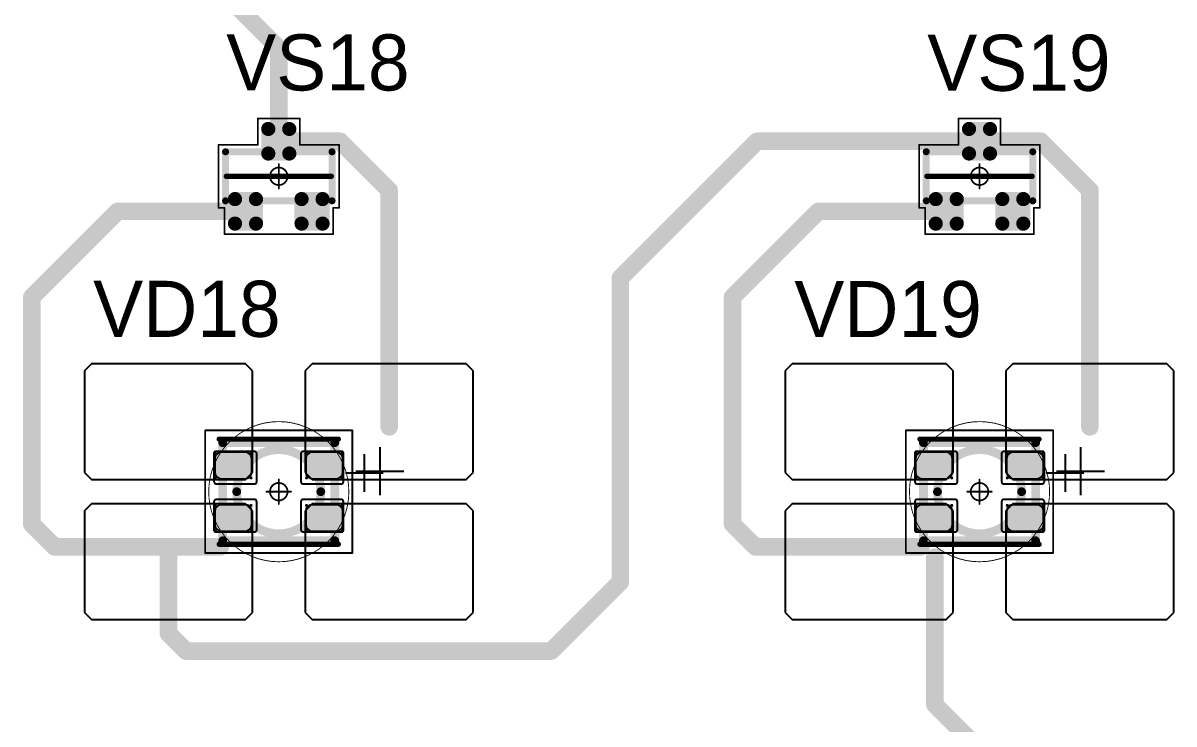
# Model space of a CAD drawing. Header units: millimetres. Extents: x 0 to 400, y 0 to 514.
# Drawn here: x 112.7 to 145.55, y 305.87 to 325.87 of the extents above; entities that cross this region are included whole.
import ezdxf

# ---------------------------------------------------------------- set-up
doc = ezdxf.new("R2010")
doc.units = ezdxf.units.MM
for name, color, linetype in [('Mechanical13', 56, 'Continuous'), ('Mechanical15', 56, 'Continuous'), ('Mechanical2', 216, 'Continuous'), ('TopLayer', 1, 'Continuous'), ('TopOverlay', 2, 'Continuous'), ('TopPaste', 8, 'Continuous'), ('TopSolder', 216, 'Continuous')]:
    doc.layers.add(name, color=color, linetype=linetype)

# ---------------------------------------------------------------- blocks, each defined once
blk = doc.blocks.new('SOT23_163')
at = {"layer": 'Mechanical13', "const_width": 0.2}
for points in [[(-0.7, 1.52), (0.7, 1.52)], [(-0.7, 1.52), (-0.7, -1.52)], [(0.7, 1.52), (0.7, -1.52)], [(-0.7, -1.52), (0.7, -1.52)]]:
    blk.add_lwpolyline(points, dxfattribs=at)
at = {"layer": 'Mechanical13', "const_width": 0.1}
for points in [[(-0.75, 1.52, 1), (-0.65, 1.52, 1)], [(-0.75, 1.52, 1), (-0.65, 1.52, 1)], [(0.65, 1.52, 1), (0.75, 1.52, 1)], [(0.65, 1.52, 1), (0.75, 1.52, 1)], [(-0.75, -1.52, 1), (-0.65, -1.52, 1)], [(-0.75, -1.52, 1), (-0.65, -1.52, 1)], [(0.65, -1.52, 1), (0.75, -1.52, 1)], [(0.65, -1.52, 1), (0.75, -1.52, 1)]]:
    blk.add_lwpolyline(points, format="xyb", close=True, dxfattribs=at)
at = {"layer": 'Mechanical15', "const_width": 0.05}
for points in [[(-0.9, 1.72), (-0.9, 1.55)], [(-0.9, 1.72), (0.9, 1.72)], [(0.9, 1.72), (0.9, 0.6)], [(-1.65, 1.55), (-1.65, -1.55)], [(-1.65, 1.55), (-0.9, 1.55)], [(0, 0.35), (0, -0.35)], [(0.9, 0.6), (1.65, 0.6)], [(1.65, 0.6), (1.65, -0.6)], [(-0.35, 0), (0.35, 0)], [(0.9, -0.6), (1.65, -0.6)], [(0.9, -0.6), (0.9, -1.72)], [(-1.65, -1.55), (-0.9, -1.55)], [(-0.9, -1.55), (-0.9, -1.72)], [(-0.9, -1.72), (0.9, -1.72)]]:
    blk.add_lwpolyline(points, dxfattribs=at)
at = {"layer": 'Mechanical15'}
for points, const_width in [([(-0.913, 1.72, 1), (-0.888, 1.72, 1)], 0.025), ([(-0.913, 1.72, 1), (-0.888, 1.72, 1)], 0.025), ([(0.888, 1.72, 1), (0.913, 1.72, 1)], 0.025), ([(0.888, 1.72, 1), (0.913, 1.72, 1)], 0.025), ([(-1.662, 1.55, 1), (-1.637, 1.55, 1)], 0.025), ([(-1.662, 1.55, 1), (-1.637, 1.55, 1)], 0.025), ([(-0.913, 1.55, 1), (-0.888, 1.55, 1)], 0.025), ([(-0.913, 1.55, 1), (-0.888, 1.55, 1)], 0.025), ([(-0.012, 0.35, 1), (0.012, 0.35, 1)], 0.025), ([(0.888, 0.6, 1), (0.913, 0.6, 1)], 0.025), ([(0.888, 0.6, 1), (0.913, 0.6, 1)], 0.025), ([(1.637, 0.6, 1), (1.662, 0.6, 1)], 0.025), ([(1.637, 0.6, 1), (1.662, 0.6, 1)], 0.025), ([(-0.362, 0, 1), (-0.337, 0, 1)], 0.025), ([(0.25, 0, 1), (-0.25, 0, 1)], 0.05), ([(-0.262, 0, 1), (-0.238, 0, 1)], 0.025), ([(0.238, 0, 1), (0.262, 0, 1)], 0.025), ([(0.337, 0, 1), (0.362, 0, 1)], 0.025), ([(-0.012, -0.35, 1), (0.012, -0.35, 1)], 0.025), ([(0.888, -0.6, 1), (0.913, -0.6, 1)], 0.025), ([(0.888, -0.6, 1), (0.913, -0.6, 1)], 0.025), ([(1.637, -0.6, 1), (1.662, -0.6, 1)], 0.025), ([(1.637, -0.6, 1), (1.662, -0.6, 1)], 0.025), ([(-1.662, -1.55, 1), (-1.637, -1.55, 1)], 0.025), ([(-1.662, -1.55, 1), (-1.637, -1.55, 1)], 0.025), ([(-0.913, -1.55, 1), (-0.888, -1.55, 1)], 0.025), ([(-0.913, -1.55, 1), (-0.888, -1.55, 1)], 0.025), ([(-0.913, -1.72, 1), (-0.888, -1.72, 1)], 0.025), ([(-0.913, -1.72, 1), (-0.888, -1.72, 1)], 0.025), ([(0.888, -1.72, 1), (0.913, -1.72, 1)], 0.025), ([(0.888, -1.72, 1), (0.913, -1.72, 1)], 0.025)]:
    blk.add_lwpolyline(points, format="xyb", close=True, dxfattribs=dict(at, const_width=const_width))
at = {"layer": 'TopLayer', "const_width": 0.1}
for points in [[(-1.4, 1.25, 1), (-1.3, 1.25, 1)], [(-0.7, 1.25, 1), (-0.6, 1.25, 1)], [(-1.4, 0.65, 1), (-1.3, 0.65, 1)], [(-0.7, 0.65, 1), (-0.6, 0.65, 1)], [(0.6, 0.3, 1), (0.7, 0.3, 1)], [(1.3, 0.3, 1), (1.4, 0.3, 1)], [(0.6, -0.3, 1), (0.7, -0.3, 1)], [(1.3, -0.3, 1), (1.4, -0.3, 1)], [(-1.4, -0.65, 1), (-1.3, -0.65, 1)], [(-0.7, -0.65, 1), (-0.6, -0.65, 1)], [(-1.4, -1.25, 1), (-1.3, -1.25, 1)], [(-0.7, -1.25, 1), (-0.6, -1.25, 1)]]:
    blk.add_lwpolyline(points, format="xyb", close=True, dxfattribs=at)
at = {"layer": 'TopLayer'}
for points in [[(-1.35, 1.35), (-1.35, 0.55), (-0.65, 1.35), (-0.65, 0.55)], [(-1.45, 1.25), (-1.45, 0.65), (-0.55, 1.25), (-0.55, 0.65)], [(0.65, 0.4), (0.65, -0.4), (1.35, 0.4), (1.35, -0.4)], [(0.55, 0.3), (0.55, -0.3), (1.45, 0.3), (1.45, -0.3)], [(-1.45, -0.65), (-1.45, -1.25), (-0.55, -0.65), (-0.55, -1.25)], [(-1.35, -0.55), (-1.35, -1.35), (-0.65, -0.55), (-0.65, -1.35)]]:
    blk.add_solid(points, dxfattribs=at)
at = {"layer": 'TopOverlay', "const_width": 0.15}
blk.add_lwpolyline([(0, 1.5), (0, -1.5)], dxfattribs=at)
at = {"layer": 'TopOverlay', "const_width": 0.075}
for points in [[(-0.038, 1.5, 1), (0.038, 1.5, 1)], [(-0.038, -1.5, 1), (0.038, -1.5, 1)]]:
    blk.add_lwpolyline(points, format="xyb", close=True, dxfattribs=at)
at = {"layer": 'TopPaste', "const_width": 0.075}
for points in [[(-1.387, 1.25, 1), (-1.313, 1.25, 1)], [(-0.687, 1.25, 1), (-0.613, 1.25, 1)], [(-1.387, 0.65, 1), (-1.313, 0.65, 1)], [(-0.687, 0.65, 1), (-0.613, 0.65, 1)], [(0.613, 0.3, 1), (0.687, 0.3, 1)], [(1.313, 0.3, 1), (1.387, 0.3, 1)], [(0.613, -0.3, 1), (0.687, -0.3, 1)], [(1.313, -0.3, 1), (1.387, -0.3, 1)], [(-1.387, -0.65, 1), (-1.313, -0.65, 1)], [(-0.687, -0.65, 1), (-0.613, -0.65, 1)], [(-1.387, -1.25, 1), (-1.313, -1.25, 1)], [(-0.687, -1.25, 1), (-0.613, -1.25, 1)]]:
    blk.add_lwpolyline(points, format="xyb", close=True, dxfattribs=at)
at = {"layer": 'TopPaste'}
for points in [[(-1.35, 1.325), (-1.35, 0.575), (-0.65, 1.325), (-0.65, 0.575)], [(-1.425, 1.25), (-1.425, 0.65), (-0.575, 1.25), (-0.575, 0.65)], [(0.65, 0.375), (0.65, -0.375), (1.35, 0.375), (1.35, -0.375)], [(0.575, 0.3), (0.575, -0.3), (1.425, 0.3), (1.425, -0.3)], [(-1.425, -0.65), (-1.425, -1.25), (-0.575, -0.65), (-0.575, -1.25)], [(-1.35, -0.575), (-1.35, -1.325), (-0.65, -0.575), (-0.65, -1.325)]]:
    blk.add_solid(points, dxfattribs=at)
at = {"layer": 'TopSolder', "const_width": 0.202}
for points in [[(-1.451, 1.25, 1), (-1.249, 1.25, 1)], [(-0.751, 1.25, 1), (-0.549, 1.25, 1)], [(-1.451, 0.65, 1), (-1.249, 0.65, 1)], [(-0.751, 0.65, 1), (-0.549, 0.65, 1)], [(0.549, 0.3, 1), (0.751, 0.3, 1)], [(1.249, 0.3, 1), (1.451, 0.3, 1)], [(0.549, -0.3, 1), (0.751, -0.3, 1)], [(1.249, -0.3, 1), (1.451, -0.3, 1)], [(-1.451, -0.65, 1), (-1.249, -0.65, 1)], [(-0.751, -0.65, 1), (-0.549, -0.65, 1)], [(-1.451, -1.25, 1), (-1.249, -1.25, 1)], [(-0.751, -1.25, 1), (-0.549, -1.25, 1)]]:
    blk.add_lwpolyline(points, format="xyb", close=True, dxfattribs=at)
at = {"layer": 'TopSolder'}
for points in [[(-1.35, 1.452), (-1.35, 0.448), (-0.65, 1.452), (-0.65, 0.448)], [(-1.552, 1.25), (-1.552, 0.65), (-0.448, 1.25), (-0.448, 0.65)], [(0.65, 0.502), (0.65, -0.502), (1.35, 0.502), (1.35, -0.502)], [(0.448, 0.3), (0.448, -0.3), (1.552, 0.3), (1.552, -0.3)], [(-1.552, -0.65), (-1.552, -1.25), (-0.448, -0.65), (-0.448, -1.25)], [(-1.35, -0.448), (-1.35, -1.452), (-0.65, -0.448), (-0.65, -1.452)]]:
    blk.add_solid(points, dxfattribs=at)
blk = doc.blocks.new('SOT23_164')
at = {"layer": 'Mechanical13', "const_width": 0.2}
for points in [[(-0.7, 1.52), (0.7, 1.52)], [(-0.7, 1.52), (-0.7, -1.52)], [(0.7, 1.52), (0.7, -1.52)], [(-0.7, -1.52), (0.7, -1.52)]]:
    blk.add_lwpolyline(points, dxfattribs=at)
at = {"layer": 'Mechanical13', "const_width": 0.1}
for points in [[(-0.75, 1.52, 1), (-0.65, 1.52, 1)], [(-0.75, 1.52, 1), (-0.65, 1.52, 1)], [(0.65, 1.52, 1), (0.75, 1.52, 1)], [(0.65, 1.52, 1), (0.75, 1.52, 1)], [(-0.75, -1.52, 1), (-0.65, -1.52, 1)], [(-0.75, -1.52, 1), (-0.65, -1.52, 1)], [(0.65, -1.52, 1), (0.75, -1.52, 1)], [(0.65, -1.52, 1), (0.75, -1.52, 1)]]:
    blk.add_lwpolyline(points, format="xyb", close=True, dxfattribs=at)
at = {"layer": 'Mechanical15', "const_width": 0.05}
for points in [[(-0.9, 1.72), (-0.9, 1.55)], [(-0.9, 1.72), (0.9, 1.72)], [(0.9, 1.72), (0.9, 0.6)], [(-1.65, 1.55), (-1.65, -1.55)], [(-1.65, 1.55), (-0.9, 1.55)], [(0, 0.35), (0, -0.35)], [(0.9, 0.6), (1.65, 0.6)], [(1.65, 0.6), (1.65, -0.6)], [(-0.35, 0), (0.35, 0)], [(0.9, -0.6), (1.65, -0.6)], [(0.9, -0.6), (0.9, -1.72)], [(-1.65, -1.55), (-0.9, -1.55)], [(-0.9, -1.55), (-0.9, -1.72)], [(-0.9, -1.72), (0.9, -1.72)]]:
    blk.add_lwpolyline(points, dxfattribs=at)
at = {"layer": 'Mechanical15'}
for points, const_width in [([(-0.913, 1.72, 1), (-0.888, 1.72, 1)], 0.025), ([(-0.913, 1.72, 1), (-0.888, 1.72, 1)], 0.025), ([(0.888, 1.72, 1), (0.913, 1.72, 1)], 0.025), ([(0.888, 1.72, 1), (0.913, 1.72, 1)], 0.025), ([(-1.662, 1.55, 1), (-1.637, 1.55, 1)], 0.025), ([(-1.662, 1.55, 1), (-1.637, 1.55, 1)], 0.025), ([(-0.913, 1.55, 1), (-0.888, 1.55, 1)], 0.025), ([(-0.913, 1.55, 1), (-0.888, 1.55, 1)], 0.025), ([(-0.012, 0.35, 1), (0.012, 0.35, 1)], 0.025), ([(0.888, 0.6, 1), (0.913, 0.6, 1)], 0.025), ([(0.888, 0.6, 1), (0.913, 0.6, 1)], 0.025), ([(1.637, 0.6, 1), (1.662, 0.6, 1)], 0.025), ([(1.637, 0.6, 1), (1.662, 0.6, 1)], 0.025), ([(-0.362, 0, 1), (-0.337, 0, 1)], 0.025), ([(0.25, 0, 1), (-0.25, 0, 1)], 0.05), ([(-0.262, 0, 1), (-0.238, 0, 1)], 0.025), ([(0.238, 0, 1), (0.262, 0, 1)], 0.025), ([(0.337, 0, 1), (0.362, 0, 1)], 0.025), ([(-0.012, -0.35, 1), (0.012, -0.35, 1)], 0.025), ([(0.888, -0.6, 1), (0.913, -0.6, 1)], 0.025), ([(0.888, -0.6, 1), (0.913, -0.6, 1)], 0.025), ([(1.637, -0.6, 1), (1.662, -0.6, 1)], 0.025), ([(1.637, -0.6, 1), (1.662, -0.6, 1)], 0.025), ([(-1.662, -1.55, 1), (-1.637, -1.55, 1)], 0.025), ([(-1.662, -1.55, 1), (-1.637, -1.55, 1)], 0.025), ([(-0.913, -1.55, 1), (-0.888, -1.55, 1)], 0.025), ([(-0.913, -1.55, 1), (-0.888, -1.55, 1)], 0.025), ([(-0.913, -1.72, 1), (-0.888, -1.72, 1)], 0.025), ([(-0.913, -1.72, 1), (-0.888, -1.72, 1)], 0.025), ([(0.888, -1.72, 1), (0.913, -1.72, 1)], 0.025), ([(0.888, -1.72, 1), (0.913, -1.72, 1)], 0.025)]:
    blk.add_lwpolyline(points, format="xyb", close=True, dxfattribs=dict(at, const_width=const_width))
at = {"layer": 'TopLayer', "const_width": 0.1}
for points in [[(-1.4, 1.25, 1), (-1.3, 1.25, 1)], [(-0.7, 1.25, 1), (-0.6, 1.25, 1)], [(-1.4, 0.65, 1), (-1.3, 0.65, 1)], [(-0.7, 0.65, 1), (-0.6, 0.65, 1)], [(0.6, 0.3, 1), (0.7, 0.3, 1)], [(1.3, 0.3, 1), (1.4, 0.3, 1)], [(0.6, -0.3, 1), (0.7, -0.3, 1)], [(1.3, -0.3, 1), (1.4, -0.3, 1)], [(-1.4, -0.65, 1), (-1.3, -0.65, 1)], [(-0.7, -0.65, 1), (-0.6, -0.65, 1)], [(-1.4, -1.25, 1), (-1.3, -1.25, 1)], [(-0.7, -1.25, 1), (-0.6, -1.25, 1)]]:
    blk.add_lwpolyline(points, format="xyb", close=True, dxfattribs=at)
at = {"layer": 'TopLayer'}
for points in [[(-1.35, 1.35), (-1.35, 0.55), (-0.65, 1.35), (-0.65, 0.55)], [(-1.45, 1.25), (-1.45, 0.65), (-0.55, 1.25), (-0.55, 0.65)], [(0.65, 0.4), (0.65, -0.4), (1.35, 0.4), (1.35, -0.4)], [(0.55, 0.3), (0.55, -0.3), (1.45, 0.3), (1.45, -0.3)], [(-1.45, -0.65), (-1.45, -1.25), (-0.55, -0.65), (-0.55, -1.25)], [(-1.35, -0.55), (-1.35, -1.35), (-0.65, -0.55), (-0.65, -1.35)]]:
    blk.add_solid(points, dxfattribs=at)
at = {"layer": 'TopOverlay', "const_width": 0.15}
blk.add_lwpolyline([(0, 1.5), (0, -1.5)], dxfattribs=at)
at = {"layer": 'TopOverlay', "const_width": 0.075}
for points in [[(-0.038, 1.5, 1), (0.038, 1.5, 1)], [(-0.038, -1.5, 1), (0.038, -1.5, 1)]]:
    blk.add_lwpolyline(points, format="xyb", close=True, dxfattribs=at)
at = {"layer": 'TopPaste', "const_width": 0.075}
for points in [[(-1.387, 1.25, 1), (-1.313, 1.25, 1)], [(-0.687, 1.25, 1), (-0.613, 1.25, 1)], [(-1.387, 0.65, 1), (-1.313, 0.65, 1)], [(-0.687, 0.65, 1), (-0.613, 0.65, 1)], [(0.613, 0.3, 1), (0.687, 0.3, 1)], [(1.313, 0.3, 1), (1.387, 0.3, 1)], [(0.613, -0.3, 1), (0.687, -0.3, 1)], [(1.313, -0.3, 1), (1.387, -0.3, 1)], [(-1.387, -0.65, 1), (-1.313, -0.65, 1)], [(-0.687, -0.65, 1), (-0.613, -0.65, 1)], [(-1.387, -1.25, 1), (-1.313, -1.25, 1)], [(-0.687, -1.25, 1), (-0.613, -1.25, 1)]]:
    blk.add_lwpolyline(points, format="xyb", close=True, dxfattribs=at)
at = {"layer": 'TopPaste'}
for points in [[(-1.35, 1.325), (-1.35, 0.575), (-0.65, 1.325), (-0.65, 0.575)], [(-1.425, 1.25), (-1.425, 0.65), (-0.575, 1.25), (-0.575, 0.65)], [(0.65, 0.375), (0.65, -0.375), (1.35, 0.375), (1.35, -0.375)], [(0.575, 0.3), (0.575, -0.3), (1.425, 0.3), (1.425, -0.3)], [(-1.425, -0.65), (-1.425, -1.25), (-0.575, -0.65), (-0.575, -1.25)], [(-1.35, -0.575), (-1.35, -1.325), (-0.65, -0.575), (-0.65, -1.325)]]:
    blk.add_solid(points, dxfattribs=at)
at = {"layer": 'TopSolder', "const_width": 0.202}
for points in [[(-1.451, 1.25, 1), (-1.249, 1.25, 1)], [(-0.751, 1.25, 1), (-0.549, 1.25, 1)], [(-1.451, 0.65, 1), (-1.249, 0.65, 1)], [(-0.751, 0.65, 1), (-0.549, 0.65, 1)], [(0.549, 0.3, 1), (0.751, 0.3, 1)], [(1.249, 0.3, 1), (1.451, 0.3, 1)], [(0.549, -0.3, 1), (0.751, -0.3, 1)], [(1.249, -0.3, 1), (1.451, -0.3, 1)], [(-1.451, -0.65, 1), (-1.249, -0.65, 1)], [(-0.751, -0.65, 1), (-0.549, -0.65, 1)], [(-1.451, -1.25, 1), (-1.249, -1.25, 1)], [(-0.751, -1.25, 1), (-0.549, -1.25, 1)]]:
    blk.add_lwpolyline(points, format="xyb", close=True, dxfattribs=at)
at = {"layer": 'TopSolder'}
for points in [[(-1.35, 1.452), (-1.35, 0.448), (-0.65, 1.452), (-0.65, 0.448)], [(-1.552, 1.25), (-1.552, 0.65), (-0.448, 1.25), (-0.448, 0.65)], [(0.65, 0.502), (0.65, -0.502), (1.35, 0.502), (1.35, -0.502)], [(0.448, 0.3), (0.448, -0.3), (1.552, 0.3), (1.552, -0.3)], [(-1.552, -0.65), (-1.552, -1.25), (-0.448, -0.65), (-0.448, -1.25)], [(-1.35, -0.448), (-1.35, -1.452), (-0.65, -0.448), (-0.65, -1.452)]]:
    blk.add_solid(points, dxfattribs=at)
blk = doc.blocks.new('E65F_336')
at = {"layer": 'Mechanical13'}
for p, q in [((2.441, 1.071), (2.441, 0)), ((1.905, 0.536), (2.976, 0.536))]:
    blk.add_line(p, q, dxfattribs=at)
at = {"layer": 'Mechanical13', "const_width": 0.25}
for points in [[(-1.6, -1.4), (-1.6, 1.4)], [(-1.6, 1.4), (1.6, 1.4)], [(1.6, -1.4), (1.6, 1.4)], [(-1.6, -1.4), (1.6, -1.4)]]:
    blk.add_lwpolyline(points, dxfattribs=at)
at = {"layer": 'Mechanical13'}
for points, const_width in [([(-1.663, 1.4, 1), (-1.538, 1.4, 1)], 0.125), ([(-1.663, 1.4, 1), (-1.538, 1.4, 1)], 0.125), ([(1.2, 0, 1), (-1.2, 0, 1)], 0.25), ([(1.537, 1.4, 1), (1.662, 1.4, 1)], 0.125), ([(1.537, 1.4, 1), (1.662, 1.4, 1)], 0.125), ([(-1.263, 0, 1), (-1.138, 0, 1)], 0.125), ([(1.137, 0, 1), (1.262, 0, 1)], 0.125), ([(-1.663, -1.4, 1), (-1.538, -1.4, 1)], 0.125), ([(-1.663, -1.4, 1), (-1.538, -1.4, 1)], 0.125), ([(1.537, -1.4, 1), (1.662, -1.4, 1)], 0.125), ([(1.537, -1.4, 1), (1.662, -1.4, 1)], 0.125)]:
    blk.add_lwpolyline(points, format="xyb", close=True, dxfattribs=dict(at, const_width=const_width))
at = {"layer": 'Mechanical15', "const_width": 0.05}
for points in [[(-2.1, 1.75), (2.1, 1.75)], [(-2.1, -1.75), (-2.1, 1.75)], [(2.1, -1.75), (2.1, 1.75)], [(0, -0.35), (0, 0.35)], [(0, -0.35), (0, 0.35)], [(-0.35, 0), (0.35, 0)], [(-0.35, 0), (0.35, 0)], [(-2.1, -1.75), (2.1, -1.75)]]:
    blk.add_lwpolyline(points, dxfattribs=at)
at = {"layer": 'Mechanical15'}
for points, const_width in [([(-2.113, 1.75, 1), (-2.088, 1.75, 1)], 0.025), ([(-2.113, 1.75, 1), (-2.088, 1.75, 1)], 0.025), ([(2.087, 1.75, 1), (2.112, 1.75, 1)], 0.025), ([(2.087, 1.75, 1), (2.112, 1.75, 1)], 0.025), ([(-0.013, 0.35, 1), (0.012, 0.35, 1)], 0.025), ([(-0.013, 0.35, 1), (0.012, 0.35, 1)], 0.025), ([(-0.363, 0, 1), (-0.338, 0, 1)], 0.025), ([(-0.363, 0, 1), (-0.338, 0, 1)], 0.025), ([(0.25, 0, 1), (-0.25, 0, 1)], 0.05), ([(0.25, 0, 1), (-0.25, 0, 1)], 0.05), ([(-0.263, 0, 1), (-0.238, 0, 1)], 0.025), ([(-0.263, 0, 1), (-0.238, 0, 1)], 0.025), ([(0.237, 0, 1), (0.262, 0, 1)], 0.025), ([(0.237, 0, 1), (0.262, 0, 1)], 0.025), ([(0.337, 0, 1), (0.362, 0, 1)], 0.025), ([(0.337, 0, 1), (0.362, 0, 1)], 0.025), ([(-0.013, -0.35, 1), (0.012, -0.35, 1)], 0.025), ([(-0.013, -0.35, 1), (0.012, -0.35, 1)], 0.025), ([(-2.113, -1.75, 1), (-2.088, -1.75, 1)], 0.025), ([(-2.113, -1.75, 1), (-2.088, -1.75, 1)], 0.025), ([(2.087, -1.75, 1), (2.112, -1.75, 1)], 0.025), ([(2.087, -1.75, 1), (2.112, -1.75, 1)], 0.025)]:
    blk.add_lwpolyline(points, format="xyb", close=True, dxfattribs=dict(at, const_width=const_width))
at = {"layer": 'TopLayer'}
for p, q in [((-5.35, 3.65), (-5.55, 3.45)), ((-0.95, 3.65), (-5.35, 3.65)), ((-5.35, 3.65), (-5.35, 3.65)), ((-0.75, 3.45), (-0.95, 3.65)), ((0.95, 3.65), (0.75, 3.45)), ((5.35, 3.65), (0.95, 3.65)), ((0.95, 3.65), (0.95, 3.65)), ((5.55, 3.45), (5.35, 3.65)), ((-5.55, 3.45), (-5.55, 3.45)), ((-5.55, 3.45), (-5.55, 0.55)), ((-0.75, 0.55), (-0.75, 3.45)), ((0.75, 3.45), (0.75, 3.45)), ((0.75, 3.45), (0.75, 0.55)), ((5.55, 0.55), (5.55, 3.45)), ((-5.55, 0.55), (-5.35, 0.35)), ((-5.35, 0.35), (-0.95, 0.35)), ((-0.95, 0.35), (-0.75, 0.55)), ((0.75, 0.55), (0.95, 0.35)), ((0.95, 0.35), (5.35, 0.35)), ((5.35, 0.35), (5.55, 0.55)), ((-5.35, -0.35), (-5.55, -0.55)), ((-5.55, -0.55), (-5.55, -0.55)), ((-5.55, -0.55), (-5.55, -3.45)), ((-0.95, -0.35), (-5.35, -0.35)), ((-5.35, -0.35), (-5.35, -0.35)), ((-0.75, -0.55), (-0.95, -0.35)), ((-0.75, -3.45), (-0.75, -0.55)), ((0.95, -0.35), (0.75, -0.55)), ((0.75, -0.55), (0.75, -0.55)), ((0.75, -0.55), (0.75, -3.45)), ((5.35, -0.35), (0.95, -0.35)), ((0.95, -0.35), (0.95, -0.35)), ((5.55, -0.55), (5.35, -0.35)), ((5.55, -3.45), (5.55, -0.55)), ((-5.55, -3.45), (-5.35, -3.65)), ((-0.95, -3.65), (-0.75, -3.45)), ((0.75, -3.45), (0.95, -3.65)), ((5.35, -3.65), (5.55, -3.45)), ((-5.35, -3.65), (-0.95, -3.65)), ((0.95, -3.65), (5.35, -3.65))]:
    blk.add_line(p, q, dxfattribs=at)
at = {"layer": 'TopLayer', "const_width": 0.04}
for points in [[(-1.83, 1.11, 1), (-1.79, 1.11, 1)], [(-0.81, 1.11, 1), (-0.77, 1.11, 1)], [(0.77, 1.11, 1), (0.81, 1.11, 1)], [(1.79, 1.11, 1), (1.83, 1.11, 1)], [(-1.83, 0.39, 1), (-1.79, 0.39, 1)], [(-0.81, 0.39, 1), (-0.77, 0.39, 1)], [(0.77, 0.39, 1), (0.81, 0.39, 1)], [(1.79, 0.39, 1), (1.83, 0.39, 1)], [(-1.83, -0.39, 1), (-1.79, -0.39, 1)], [(-0.81, -0.39, 1), (-0.77, -0.39, 1)], [(0.77, -0.39, 1), (0.81, -0.39, 1)], [(1.79, -0.39, 1), (1.83, -0.39, 1)], [(-1.83, -1.11, 1), (-1.79, -1.11, 1)], [(-0.81, -1.11, 1), (-0.77, -1.11, 1)], [(0.77, -1.11, 1), (0.81, -1.11, 1)], [(1.79, -1.11, 1), (1.83, -1.11, 1)]]:
    blk.add_lwpolyline(points, format="xyb", close=True, dxfattribs=at)
at = {"layer": 'TopLayer'}
for points in [[(-1.85, 1.11), (-1.85, 0.39), (-0.75, 1.11), (-0.75, 0.39)], [(-1.81, 1.15), (-1.81, 0.35), (-0.79, 1.15), (-0.79, 0.35)], [(0.75, 1.11), (0.75, 0.39), (1.85, 1.11), (1.85, 0.39)], [(0.79, 1.15), (0.79, 0.35), (1.81, 1.15), (1.81, 0.35)], [(-1.85, -0.39), (-1.85, -1.11), (-0.75, -0.39), (-0.75, -1.11)], [(-1.81, -0.35), (-1.81, -1.15), (-0.79, -0.35), (-0.79, -1.15)], [(0.75, -0.39), (0.75, -1.11), (1.85, -0.39), (1.85, -1.11)], [(0.79, -0.35), (0.79, -1.15), (1.81, -0.35), (1.81, -1.15)]]:
    blk.add_solid(points, dxfattribs=at)
at = {"layer": 'TopOverlay'}
for p, q in [((2.886, 1.271), (2.886, -0.1)), ((2.2, 0.586), (3.571, 0.586))]:
    blk.add_line(p, q, dxfattribs=at)
at = {"layer": 'TopOverlay', "const_width": 0.15}
for points in [[(-1.7, 1.5), (1.7, 1.5)], [(-1.7, -1.5), (1.7, -1.5)]]:
    blk.add_lwpolyline(points, dxfattribs=at)
at = {"layer": 'TopOverlay', "const_width": 0.075}
for points in [[(-1.738, 1.5, 1), (-1.663, 1.5, 1)], [(1.662, 1.5, 1), (1.737, 1.5, 1)], [(-1.738, -1.5, 1), (-1.663, -1.5, 1)], [(1.662, -1.5, 1), (1.737, -1.5, 1)]]:
    blk.add_lwpolyline(points, format="xyb", close=True, dxfattribs=at)
at = {"layer": 'TopPaste'}
for p, q in [((-1.814, 1.011), (-1.829, 0.938)), ((-1.773, 1.073), (-1.814, 1.011)), ((-1.711, 1.114), (-1.773, 1.073)), ((-1.638, 1.129), (-1.711, 1.114)), ((-0.963, 1.129), (-1.638, 1.129)), ((-0.889, 1.114), (-0.963, 1.129)), ((-0.827, 1.073), (-0.889, 1.114)), ((-0.786, 1.011), (-0.827, 1.073)), ((-0.771, 0.938), (-0.786, 1.011)), ((0.786, 1.011), (0.771, 0.938)), ((0.827, 1.073), (0.786, 1.011)), ((0.889, 1.114), (0.827, 1.073)), ((0.962, 1.129), (0.889, 1.114)), ((1.637, 1.129), (0.962, 1.129)), ((1.711, 1.114), (1.637, 1.129)), ((1.773, 1.073), (1.711, 1.114)), ((1.814, 1.011), (1.773, 1.073)), ((1.829, 0.938), (1.814, 1.011)), ((-1.829, 0.938), (-1.829, 0.563)), ((-0.771, 0.563), (-0.771, 0.938)), ((0.771, 0.938), (0.771, 0.563)), ((1.829, 0.563), (1.829, 0.938)), ((-1.829, 0.563), (-1.814, 0.489)), ((-1.814, 0.489), (-1.773, 0.427)), ((-1.773, 0.427), (-1.711, 0.386)), ((-1.711, 0.386), (-1.638, 0.371)), ((-1.638, 0.371), (-0.963, 0.371)), ((-0.963, 0.371), (-0.889, 0.386)), ((-0.889, 0.386), (-0.827, 0.427)), ((-0.827, 0.427), (-0.786, 0.489)), ((-0.786, 0.489), (-0.771, 0.563)), ((0.771, 0.563), (0.786, 0.489)), ((0.786, 0.489), (0.827, 0.427)), ((0.827, 0.427), (0.889, 0.386)), ((0.889, 0.386), (0.962, 0.371)), ((0.962, 0.371), (1.637, 0.371)), ((1.637, 0.371), (1.711, 0.386)), ((1.711, 0.386), (1.773, 0.427)), ((1.773, 0.427), (1.814, 0.489)), ((1.814, 0.489), (1.829, 0.563)), ((-1.814, -0.489), (-1.829, -0.563)), ((-1.829, -0.563), (-1.829, -0.938)), ((-1.773, -0.427), (-1.814, -0.489)), ((-1.711, -0.386), (-1.773, -0.427)), ((-1.638, -0.371), (-1.711, -0.386)), ((-0.963, -0.371), (-1.638, -0.371)), ((-0.889, -0.386), (-0.963, -0.371)), ((-0.827, -0.427), (-0.889, -0.386)), ((-0.786, -0.489), (-0.827, -0.427)), ((-0.771, -0.563), (-0.786, -0.489)), ((-0.771, -0.938), (-0.771, -0.563)), ((0.786, -0.489), (0.771, -0.563)), ((0.771, -0.563), (0.771, -0.938)), ((0.827, -0.427), (0.786, -0.489)), ((0.889, -0.386), (0.827, -0.427)), ((0.962, -0.371), (0.889, -0.386)), ((1.637, -0.371), (0.962, -0.371)), ((1.711, -0.386), (1.637, -0.371)), ((1.773, -0.427), (1.711, -0.386)), ((1.814, -0.489), (1.773, -0.427)), ((1.829, -0.563), (1.814, -0.489)), ((1.829, -0.938), (1.829, -0.563)), ((-1.829, -0.938), (-1.814, -1.011)), ((-0.786, -1.011), (-0.771, -0.938)), ((0.771, -0.938), (0.786, -1.011)), ((1.814, -1.011), (1.829, -0.938)), ((-1.814, -1.011), (-1.773, -1.073)), ((-1.773, -1.073), (-1.711, -1.114)), ((-1.711, -1.114), (-1.638, -1.129)), ((-1.638, -1.129), (-0.963, -1.129)), ((-0.963, -1.129), (-0.889, -1.114)), ((-0.889, -1.114), (-0.827, -1.073)), ((-0.827, -1.073), (-0.786, -1.011)), ((0.786, -1.011), (0.827, -1.073)), ((0.827, -1.073), (0.889, -1.114)), ((0.889, -1.114), (0.962, -1.129)), ((0.962, -1.129), (1.637, -1.129)), ((1.637, -1.129), (1.711, -1.114)), ((1.711, -1.114), (1.773, -1.073)), ((1.773, -1.073), (1.814, -1.011))]:
    blk.add_line(p, q, dxfattribs=at)
at = {"layer": 'TopSolder'}
for p, q in [((-1.842, 1.129), (-1.85, 1.111)), ((-1.85, 1.111), (-1.85, 1.101)), ((-1.85, 1.101), (-1.85, 1.101)), ((-1.85, 1.101), (-1.85, 0.301)), ((-1.828, 1.143), (-1.842, 1.129)), ((-1.81, 1.151), (-1.828, 1.143)), ((-1.8, 1.151), (-1.81, 1.151)), ((-0.7, 1.151), (-1.8, 1.151)), ((-0.685, 1.151), (-0.7, 1.151)), ((-0.7, 1.151), (-0.7, 1.151)), ((-0.658, 1.139), (-0.685, 1.151)), ((-0.636, 1.118), (-0.658, 1.139)), ((-0.625, 1.09), (-0.636, 1.118)), ((-0.625, 1.076), (-0.625, 1.09)), ((-0.625, 0.301), (-0.625, 1.076)), ((0.636, 1.118), (0.625, 1.09)), ((0.625, 1.09), (0.625, 1.076)), ((0.625, 1.076), (0.625, 1.076)), ((0.625, 1.076), (0.625, 0.301)), ((0.657, 1.139), (0.636, 1.118)), ((0.685, 1.151), (0.657, 1.139)), ((0.7, 1.151), (0.685, 1.151)), ((1.8, 1.151), (0.7, 1.151)), ((1.81, 1.151), (1.8, 1.151)), ((1.8, 1.151), (1.8, 1.151)), ((1.828, 1.143), (1.81, 1.151)), ((1.842, 1.129), (1.828, 1.143)), ((1.85, 1.111), (1.842, 1.129)), ((1.85, 1.101), (1.85, 1.111)), ((1.85, 0.301), (1.85, 1.101)), ((-1.85, 0.301), (-1.85, 0.286)), ((-1.85, 0.286), (-1.839, 0.258)), ((-1.839, 0.258), (-1.818, 0.237)), ((-1.818, 0.237), (-1.79, 0.226)), ((-1.79, 0.226), (-1.775, 0.226)), ((-1.775, 0.226), (-1.775, 0.226)), ((-1.775, 0.226), (-0.7, 0.226)), ((-0.7, 0.226), (-0.685, 0.226)), ((-0.685, 0.226), (-0.658, 0.237)), ((-0.658, 0.237), (-0.636, 0.258)), ((-0.636, 0.258), (-0.625, 0.286)), ((-0.625, 0.286), (-0.625, 0.301)), ((-0.625, 0.301), (-0.625, 0.301)), ((0.625, 0.301), (0.625, 0.286)), ((0.625, 0.286), (0.636, 0.258)), ((0.636, 0.258), (0.657, 0.237)), ((0.657, 0.237), (0.685, 0.226)), ((0.685, 0.226), (0.7, 0.226)), ((0.7, 0.226), (0.7, 0.226)), ((0.7, 0.226), (1.775, 0.226)), ((1.775, 0.226), (1.79, 0.226)), ((1.79, 0.226), (1.817, 0.237)), ((1.817, 0.237), (1.839, 0.258)), ((1.839, 0.258), (1.85, 0.286)), ((1.85, 0.286), (1.85, 0.301)), ((1.85, 0.301), (1.85, 0.301)), ((-1.839, -0.257), (-1.85, -0.285)), ((-1.85, -0.285), (-1.85, -0.299)), ((-1.85, -0.299), (-1.85, -0.299)), ((-1.85, -0.299), (-1.85, -1.099)), ((-1.818, -0.236), (-1.839, -0.257)), ((-1.79, -0.224), (-1.818, -0.236)), ((-1.775, -0.224), (-1.79, -0.224)), ((-0.7, -0.224), (-1.775, -0.224)), ((-0.685, -0.224), (-0.7, -0.224)), ((-0.7, -0.224), (-0.7, -0.224)), ((-0.658, -0.236), (-0.685, -0.224)), ((-0.636, -0.257), (-0.658, -0.236)), ((-0.625, -0.285), (-0.636, -0.257)), ((-0.625, -0.299), (-0.625, -0.285)), ((-0.625, -1.074), (-0.625, -0.299)), ((0.636, -0.257), (0.625, -0.285)), ((0.625, -0.285), (0.625, -0.299)), ((0.625, -0.299), (0.625, -0.299)), ((0.625, -0.299), (0.625, -1.074)), ((0.657, -0.236), (0.636, -0.257)), ((0.685, -0.224), (0.657, -0.236)), ((0.7, -0.224), (0.685, -0.224)), ((1.775, -0.224), (0.7, -0.224)), ((1.79, -0.224), (1.775, -0.224)), ((1.775, -0.224), (1.775, -0.224)), ((1.817, -0.236), (1.79, -0.224)), ((1.839, -0.257), (1.817, -0.236)), ((1.85, -0.285), (1.839, -0.257)), ((1.85, -0.299), (1.85, -0.285)), ((1.85, -1.099), (1.85, -0.299)), ((-1.85, -1.099), (-1.85, -1.109)), ((-1.85, -1.109), (-1.842, -1.128)), ((-1.842, -1.128), (-1.828, -1.142)), ((-1.828, -1.142), (-1.81, -1.149)), ((-1.81, -1.149), (-1.8, -1.149)), ((-1.8, -1.149), (-0.7, -1.149)), ((-1.8, -1.149), (-1.8, -1.149)), ((-0.7, -1.149), (-0.685, -1.149)), ((-0.685, -1.149), (-0.658, -1.138)), ((-0.658, -1.138), (-0.636, -1.117)), ((-0.636, -1.117), (-0.625, -1.089)), ((-0.625, -1.089), (-0.625, -1.074)), ((-0.625, -1.074), (-0.625, -1.074)), ((0.625, -1.074), (0.625, -1.089)), ((0.625, -1.089), (0.636, -1.117)), ((0.636, -1.117), (0.657, -1.138)), ((0.657, -1.138), (0.685, -1.149)), ((0.685, -1.149), (0.7, -1.149)), ((0.7, -1.149), (1.8, -1.149)), ((0.7, -1.149), (0.7, -1.149)), ((1.8, -1.149), (1.81, -1.149)), ((1.81, -1.149), (1.828, -1.142)), ((1.828, -1.142), (1.842, -1.128)), ((1.842, -1.128), (1.85, -1.109)), ((1.85, -1.109), (1.85, -1.099)), ((1.85, -1.099), (1.85, -1.099))]:
    blk.add_line(p, q, dxfattribs=at)
blk = doc.blocks.new('E65F_337')
at = {"layer": 'Mechanical13'}
for p, q in [((2.441, 1.071), (2.441, 0)), ((1.905, 0.536), (2.976, 0.536))]:
    blk.add_line(p, q, dxfattribs=at)
at = {"layer": 'Mechanical13', "const_width": 0.25}
for points in [[(-1.6, -1.4), (-1.6, 1.4)], [(-1.6, 1.4), (1.6, 1.4)], [(1.6, -1.4), (1.6, 1.4)], [(-1.6, -1.4), (1.6, -1.4)]]:
    blk.add_lwpolyline(points, dxfattribs=at)
at = {"layer": 'Mechanical13'}
for points, const_width in [([(-1.663, 1.4, 1), (-1.538, 1.4, 1)], 0.125), ([(-1.663, 1.4, 1), (-1.538, 1.4, 1)], 0.125), ([(1.2, 0, 1), (-1.2, 0, 1)], 0.25), ([(1.537, 1.4, 1), (1.662, 1.4, 1)], 0.125), ([(1.537, 1.4, 1), (1.662, 1.4, 1)], 0.125), ([(-1.263, 0, 1), (-1.138, 0, 1)], 0.125), ([(1.137, 0, 1), (1.262, 0, 1)], 0.125), ([(-1.663, -1.4, 1), (-1.538, -1.4, 1)], 0.125), ([(-1.663, -1.4, 1), (-1.538, -1.4, 1)], 0.125), ([(1.537, -1.4, 1), (1.662, -1.4, 1)], 0.125), ([(1.537, -1.4, 1), (1.662, -1.4, 1)], 0.125)]:
    blk.add_lwpolyline(points, format="xyb", close=True, dxfattribs=dict(at, const_width=const_width))
at = {"layer": 'Mechanical15', "const_width": 0.05}
for points in [[(-2.1, 1.75), (2.1, 1.75)], [(-2.1, -1.75), (-2.1, 1.75)], [(2.1, -1.75), (2.1, 1.75)], [(0, -0.35), (0, 0.35)], [(0, -0.35), (0, 0.35)], [(-0.35, 0), (0.35, 0)], [(-0.35, 0), (0.35, 0)], [(-2.1, -1.75), (2.1, -1.75)]]:
    blk.add_lwpolyline(points, dxfattribs=at)
at = {"layer": 'Mechanical15'}
for points, const_width in [([(-2.113, 1.75, 1), (-2.088, 1.75, 1)], 0.025), ([(-2.113, 1.75, 1), (-2.088, 1.75, 1)], 0.025), ([(2.087, 1.75, 1), (2.112, 1.75, 1)], 0.025), ([(2.087, 1.75, 1), (2.112, 1.75, 1)], 0.025), ([(-0.013, 0.35, 1), (0.012, 0.35, 1)], 0.025), ([(-0.013, 0.35, 1), (0.012, 0.35, 1)], 0.025), ([(-0.363, 0, 1), (-0.338, 0, 1)], 0.025), ([(-0.363, 0, 1), (-0.338, 0, 1)], 0.025), ([(0.25, 0, 1), (-0.25, 0, 1)], 0.05), ([(0.25, 0, 1), (-0.25, 0, 1)], 0.05), ([(-0.263, 0, 1), (-0.238, 0, 1)], 0.025), ([(-0.263, 0, 1), (-0.238, 0, 1)], 0.025), ([(0.237, 0, 1), (0.262, 0, 1)], 0.025), ([(0.237, 0, 1), (0.262, 0, 1)], 0.025), ([(0.337, 0, 1), (0.362, 0, 1)], 0.025), ([(0.337, 0, 1), (0.362, 0, 1)], 0.025), ([(-0.013, -0.35, 1), (0.012, -0.35, 1)], 0.025), ([(-0.013, -0.35, 1), (0.012, -0.35, 1)], 0.025), ([(-2.113, -1.75, 1), (-2.088, -1.75, 1)], 0.025), ([(-2.113, -1.75, 1), (-2.088, -1.75, 1)], 0.025), ([(2.087, -1.75, 1), (2.112, -1.75, 1)], 0.025), ([(2.087, -1.75, 1), (2.112, -1.75, 1)], 0.025)]:
    blk.add_lwpolyline(points, format="xyb", close=True, dxfattribs=dict(at, const_width=const_width))
at = {"layer": 'TopLayer'}
for p, q in [((-5.35, 3.65), (-5.55, 3.45)), ((-0.95, 3.65), (-5.35, 3.65)), ((-5.35, 3.65), (-5.35, 3.65)), ((-0.75, 3.45), (-0.95, 3.65)), ((0.95, 3.65), (0.75, 3.45)), ((5.35, 3.65), (0.95, 3.65)), ((0.95, 3.65), (0.95, 3.65)), ((5.55, 3.45), (5.35, 3.65)), ((-5.55, 3.45), (-5.55, 3.45)), ((-5.55, 3.45), (-5.55, 0.55)), ((-0.75, 0.55), (-0.75, 3.45)), ((0.75, 3.45), (0.75, 3.45)), ((0.75, 3.45), (0.75, 0.55)), ((5.55, 0.55), (5.55, 3.45)), ((-5.55, 0.55), (-5.35, 0.35)), ((-5.35, 0.35), (-0.95, 0.35)), ((-0.95, 0.35), (-0.75, 0.55)), ((0.75, 0.55), (0.95, 0.35)), ((0.95, 0.35), (5.35, 0.35)), ((5.35, 0.35), (5.55, 0.55)), ((-5.35, -0.35), (-5.55, -0.55)), ((-5.55, -0.55), (-5.55, -0.55)), ((-5.55, -0.55), (-5.55, -3.45)), ((-0.95, -0.35), (-5.35, -0.35)), ((-5.35, -0.35), (-5.35, -0.35)), ((-0.75, -0.55), (-0.95, -0.35)), ((-0.75, -3.45), (-0.75, -0.55)), ((0.95, -0.35), (0.75, -0.55)), ((0.75, -0.55), (0.75, -0.55)), ((0.75, -0.55), (0.75, -3.45)), ((5.35, -0.35), (0.95, -0.35)), ((0.95, -0.35), (0.95, -0.35)), ((5.55, -0.55), (5.35, -0.35)), ((5.55, -3.45), (5.55, -0.55)), ((-5.55, -3.45), (-5.35, -3.65)), ((-0.95, -3.65), (-0.75, -3.45)), ((0.75, -3.45), (0.95, -3.65)), ((5.35, -3.65), (5.55, -3.45)), ((-5.35, -3.65), (-0.95, -3.65)), ((0.95, -3.65), (5.35, -3.65))]:
    blk.add_line(p, q, dxfattribs=at)
at = {"layer": 'TopLayer', "const_width": 0.04}
for points in [[(-1.83, 1.11, 1), (-1.79, 1.11, 1)], [(-0.81, 1.11, 1), (-0.77, 1.11, 1)], [(0.77, 1.11, 1), (0.81, 1.11, 1)], [(1.79, 1.11, 1), (1.83, 1.11, 1)], [(-1.83, 0.39, 1), (-1.79, 0.39, 1)], [(-0.81, 0.39, 1), (-0.77, 0.39, 1)], [(0.77, 0.39, 1), (0.81, 0.39, 1)], [(1.79, 0.39, 1), (1.83, 0.39, 1)], [(-1.83, -0.39, 1), (-1.79, -0.39, 1)], [(-0.81, -0.39, 1), (-0.77, -0.39, 1)], [(0.77, -0.39, 1), (0.81, -0.39, 1)], [(1.79, -0.39, 1), (1.83, -0.39, 1)], [(-1.83, -1.11, 1), (-1.79, -1.11, 1)], [(-0.81, -1.11, 1), (-0.77, -1.11, 1)], [(0.77, -1.11, 1), (0.81, -1.11, 1)], [(1.79, -1.11, 1), (1.83, -1.11, 1)]]:
    blk.add_lwpolyline(points, format="xyb", close=True, dxfattribs=at)
at = {"layer": 'TopLayer'}
for points in [[(-1.85, 1.11), (-1.85, 0.39), (-0.75, 1.11), (-0.75, 0.39)], [(-1.81, 1.15), (-1.81, 0.35), (-0.79, 1.15), (-0.79, 0.35)], [(0.75, 1.11), (0.75, 0.39), (1.85, 1.11), (1.85, 0.39)], [(0.79, 1.15), (0.79, 0.35), (1.81, 1.15), (1.81, 0.35)], [(-1.85, -0.39), (-1.85, -1.11), (-0.75, -0.39), (-0.75, -1.11)], [(-1.81, -0.35), (-1.81, -1.15), (-0.79, -0.35), (-0.79, -1.15)], [(0.75, -0.39), (0.75, -1.11), (1.85, -0.39), (1.85, -1.11)], [(0.79, -0.35), (0.79, -1.15), (1.81, -0.35), (1.81, -1.15)]]:
    blk.add_solid(points, dxfattribs=at)
at = {"layer": 'TopOverlay'}
for p, q in [((2.886, 1.271), (2.886, -0.1)), ((2.2, 0.586), (3.571, 0.586))]:
    blk.add_line(p, q, dxfattribs=at)
at = {"layer": 'TopOverlay', "const_width": 0.15}
for points in [[(-1.7, 1.5), (1.7, 1.5)], [(-1.7, -1.5), (1.7, -1.5)]]:
    blk.add_lwpolyline(points, dxfattribs=at)
at = {"layer": 'TopOverlay', "const_width": 0.075}
for points in [[(-1.738, 1.5, 1), (-1.663, 1.5, 1)], [(1.662, 1.5, 1), (1.737, 1.5, 1)], [(-1.738, -1.5, 1), (-1.663, -1.5, 1)], [(1.662, -1.5, 1), (1.737, -1.5, 1)]]:
    blk.add_lwpolyline(points, format="xyb", close=True, dxfattribs=at)
at = {"layer": 'TopPaste'}
for p, q in [((-1.814, 1.011), (-1.829, 0.938)), ((-1.773, 1.073), (-1.814, 1.011)), ((-1.711, 1.114), (-1.773, 1.073)), ((-1.638, 1.129), (-1.711, 1.114)), ((-0.963, 1.129), (-1.638, 1.129)), ((-0.889, 1.114), (-0.963, 1.129)), ((-0.827, 1.073), (-0.889, 1.114)), ((-0.786, 1.011), (-0.827, 1.073)), ((-0.771, 0.938), (-0.786, 1.011)), ((0.786, 1.011), (0.771, 0.938)), ((0.827, 1.073), (0.786, 1.011)), ((0.889, 1.114), (0.827, 1.073)), ((0.962, 1.129), (0.889, 1.114)), ((1.637, 1.129), (0.962, 1.129)), ((1.711, 1.114), (1.637, 1.129)), ((1.773, 1.073), (1.711, 1.114)), ((1.814, 1.011), (1.773, 1.073)), ((1.829, 0.938), (1.814, 1.011)), ((-1.829, 0.938), (-1.829, 0.563)), ((-0.771, 0.563), (-0.771, 0.938)), ((0.771, 0.938), (0.771, 0.563)), ((1.829, 0.563), (1.829, 0.938)), ((-1.829, 0.563), (-1.814, 0.489)), ((-1.814, 0.489), (-1.773, 0.427)), ((-1.773, 0.427), (-1.711, 0.386)), ((-1.711, 0.386), (-1.638, 0.371)), ((-1.638, 0.371), (-0.963, 0.371)), ((-0.963, 0.371), (-0.889, 0.386)), ((-0.889, 0.386), (-0.827, 0.427)), ((-0.827, 0.427), (-0.786, 0.489)), ((-0.786, 0.489), (-0.771, 0.563)), ((0.771, 0.563), (0.786, 0.489)), ((0.786, 0.489), (0.827, 0.427)), ((0.827, 0.427), (0.889, 0.386)), ((0.889, 0.386), (0.962, 0.371)), ((0.962, 0.371), (1.637, 0.371)), ((1.637, 0.371), (1.711, 0.386)), ((1.711, 0.386), (1.773, 0.427)), ((1.773, 0.427), (1.814, 0.489)), ((1.814, 0.489), (1.829, 0.563)), ((-1.814, -0.489), (-1.829, -0.563)), ((-1.829, -0.563), (-1.829, -0.938)), ((-1.773, -0.427), (-1.814, -0.489)), ((-1.711, -0.386), (-1.773, -0.427)), ((-1.638, -0.371), (-1.711, -0.386)), ((-0.963, -0.371), (-1.638, -0.371)), ((-0.889, -0.386), (-0.963, -0.371)), ((-0.827, -0.427), (-0.889, -0.386)), ((-0.786, -0.489), (-0.827, -0.427)), ((-0.771, -0.563), (-0.786, -0.489)), ((-0.771, -0.938), (-0.771, -0.563)), ((0.786, -0.489), (0.771, -0.563)), ((0.771, -0.563), (0.771, -0.938)), ((0.827, -0.427), (0.786, -0.489)), ((0.889, -0.386), (0.827, -0.427)), ((0.962, -0.371), (0.889, -0.386)), ((1.637, -0.371), (0.962, -0.371)), ((1.711, -0.386), (1.637, -0.371)), ((1.773, -0.427), (1.711, -0.386)), ((1.814, -0.489), (1.773, -0.427)), ((1.829, -0.563), (1.814, -0.489)), ((1.829, -0.938), (1.829, -0.563)), ((-1.829, -0.938), (-1.814, -1.011)), ((-0.786, -1.011), (-0.771, -0.938)), ((0.771, -0.938), (0.786, -1.011)), ((1.814, -1.011), (1.829, -0.938)), ((-1.814, -1.011), (-1.773, -1.073)), ((-1.773, -1.073), (-1.711, -1.114)), ((-1.711, -1.114), (-1.638, -1.129)), ((-1.638, -1.129), (-0.963, -1.129)), ((-0.963, -1.129), (-0.889, -1.114)), ((-0.889, -1.114), (-0.827, -1.073)), ((-0.827, -1.073), (-0.786, -1.011)), ((0.786, -1.011), (0.827, -1.073)), ((0.827, -1.073), (0.889, -1.114)), ((0.889, -1.114), (0.962, -1.129)), ((0.962, -1.129), (1.637, -1.129)), ((1.637, -1.129), (1.711, -1.114)), ((1.711, -1.114), (1.773, -1.073)), ((1.773, -1.073), (1.814, -1.011))]:
    blk.add_line(p, q, dxfattribs=at)
at = {"layer": 'TopSolder'}
for p, q in [((-1.842, 1.129), (-1.85, 1.111)), ((-1.85, 1.111), (-1.85, 1.101)), ((-1.85, 1.101), (-1.85, 1.101)), ((-1.85, 1.101), (-1.85, 0.301)), ((-1.828, 1.143), (-1.842, 1.129)), ((-1.81, 1.151), (-1.828, 1.143)), ((-1.8, 1.151), (-1.81, 1.151)), ((-0.7, 1.151), (-1.8, 1.151)), ((-0.685, 1.151), (-0.7, 1.151)), ((-0.7, 1.151), (-0.7, 1.151)), ((-0.658, 1.139), (-0.685, 1.151)), ((-0.636, 1.118), (-0.658, 1.139)), ((-0.625, 1.09), (-0.636, 1.118)), ((-0.625, 1.076), (-0.625, 1.09)), ((-0.625, 0.301), (-0.625, 1.076)), ((0.636, 1.118), (0.625, 1.09)), ((0.625, 1.09), (0.625, 1.076)), ((0.625, 1.076), (0.625, 1.076)), ((0.625, 1.076), (0.625, 0.301)), ((0.657, 1.139), (0.636, 1.118)), ((0.685, 1.151), (0.657, 1.139)), ((0.7, 1.151), (0.685, 1.151)), ((1.8, 1.151), (0.7, 1.151)), ((1.81, 1.151), (1.8, 1.151)), ((1.8, 1.151), (1.8, 1.151)), ((1.828, 1.143), (1.81, 1.151)), ((1.842, 1.129), (1.828, 1.143)), ((1.85, 1.111), (1.842, 1.129)), ((1.85, 1.101), (1.85, 1.111)), ((1.85, 0.301), (1.85, 1.101)), ((-1.85, 0.301), (-1.85, 0.286)), ((-1.85, 0.286), (-1.839, 0.258)), ((-1.839, 0.258), (-1.818, 0.237)), ((-1.818, 0.237), (-1.79, 0.226)), ((-1.79, 0.226), (-1.775, 0.226)), ((-1.775, 0.226), (-1.775, 0.226)), ((-1.775, 0.226), (-0.7, 0.226)), ((-0.7, 0.226), (-0.685, 0.226)), ((-0.685, 0.226), (-0.658, 0.237)), ((-0.658, 0.237), (-0.636, 0.258)), ((-0.636, 0.258), (-0.625, 0.286)), ((-0.625, 0.286), (-0.625, 0.301)), ((-0.625, 0.301), (-0.625, 0.301)), ((0.625, 0.301), (0.625, 0.286)), ((0.625, 0.286), (0.636, 0.258)), ((0.636, 0.258), (0.657, 0.237)), ((0.657, 0.237), (0.685, 0.226)), ((0.685, 0.226), (0.7, 0.226)), ((0.7, 0.226), (0.7, 0.226)), ((0.7, 0.226), (1.775, 0.226)), ((1.775, 0.226), (1.79, 0.226)), ((1.79, 0.226), (1.817, 0.237)), ((1.817, 0.237), (1.839, 0.258)), ((1.839, 0.258), (1.85, 0.286)), ((1.85, 0.286), (1.85, 0.301)), ((1.85, 0.301), (1.85, 0.301)), ((-1.839, -0.257), (-1.85, -0.285)), ((-1.85, -0.285), (-1.85, -0.299)), ((-1.85, -0.299), (-1.85, -0.299)), ((-1.85, -0.299), (-1.85, -1.099)), ((-1.818, -0.236), (-1.839, -0.257)), ((-1.79, -0.224), (-1.818, -0.236)), ((-1.775, -0.224), (-1.79, -0.224)), ((-0.7, -0.224), (-1.775, -0.224)), ((-0.685, -0.224), (-0.7, -0.224)), ((-0.7, -0.224), (-0.7, -0.224)), ((-0.658, -0.236), (-0.685, -0.224)), ((-0.636, -0.257), (-0.658, -0.236)), ((-0.625, -0.285), (-0.636, -0.257)), ((-0.625, -0.299), (-0.625, -0.285)), ((-0.625, -1.074), (-0.625, -0.299)), ((0.636, -0.257), (0.625, -0.285)), ((0.625, -0.285), (0.625, -0.299)), ((0.625, -0.299), (0.625, -0.299)), ((0.625, -0.299), (0.625, -1.074)), ((0.657, -0.236), (0.636, -0.257)), ((0.685, -0.224), (0.657, -0.236)), ((0.7, -0.224), (0.685, -0.224)), ((1.775, -0.224), (0.7, -0.224)), ((1.79, -0.224), (1.775, -0.224)), ((1.775, -0.224), (1.775, -0.224)), ((1.817, -0.236), (1.79, -0.224)), ((1.839, -0.257), (1.817, -0.236)), ((1.85, -0.285), (1.839, -0.257)), ((1.85, -0.299), (1.85, -0.285)), ((1.85, -1.099), (1.85, -0.299)), ((-1.85, -1.099), (-1.85, -1.109)), ((-1.85, -1.109), (-1.842, -1.128)), ((-1.842, -1.128), (-1.828, -1.142)), ((-1.828, -1.142), (-1.81, -1.149)), ((-1.81, -1.149), (-1.8, -1.149)), ((-1.8, -1.149), (-0.7, -1.149)), ((-1.8, -1.149), (-1.8, -1.149)), ((-0.7, -1.149), (-0.685, -1.149)), ((-0.685, -1.149), (-0.658, -1.138)), ((-0.658, -1.138), (-0.636, -1.117)), ((-0.636, -1.117), (-0.625, -1.089)), ((-0.625, -1.089), (-0.625, -1.074)), ((-0.625, -1.074), (-0.625, -1.074)), ((0.625, -1.074), (0.625, -1.089)), ((0.625, -1.089), (0.636, -1.117)), ((0.636, -1.117), (0.657, -1.138)), ((0.657, -1.138), (0.685, -1.149)), ((0.685, -1.149), (0.7, -1.149)), ((0.7, -1.149), (1.8, -1.149)), ((0.7, -1.149), (0.7, -1.149)), ((1.8, -1.149), (1.81, -1.149)), ((1.81, -1.149), (1.828, -1.142)), ((1.828, -1.142), (1.842, -1.128)), ((1.842, -1.128), (1.85, -1.109)), ((1.85, -1.109), (1.85, -1.099)), ((1.85, -1.099), (1.85, -1.099))]:
    blk.add_line(p, q, dxfattribs=at)

msp = doc.modelspace()

# ---------------------------------------------------------------- linework, layer by layer
at = {"layer": 'Mechanical2'}
for points, const_width in [([(122, 312.5, 1), (118, 312.5, 1)], 0.0254), ([(120, 314.5, 1), (120, 314.5, 1)], 0.0005), ([(142, 312.5, 1), (138, 312.5, 1)], 0.0254), ([(140, 314.5, 1), (140, 314.5, 1)], 0.0005), ([(117.994, 312.5, 1), (118.006, 312.5, 1)], 0.0127), ([(118, 312.5, 1), (118, 312.5, 1)], 0.0005), ([(121.994, 312.5, 1), (122.006, 312.5, 1)], 0.0127), ([(122, 312.5, 1), (122, 312.5, 1)], 0.0005), ([(137.994, 312.5, 1), (138.006, 312.5, 1)], 0.0127), ([(138, 312.5, 1), (138, 312.5, 1)], 0.0005), ([(141.994, 312.5, 1), (142.006, 312.5, 1)], 0.0127), ([(142, 312.5, 1), (142, 312.5, 1)], 0.0005), ([(120, 310.5, 1), (120, 310.5, 1)], 0.0005), ([(140, 310.5, 1), (140, 310.5, 1)], 0.0005)]:
    msp.add_lwpolyline(points, format="xyb", close=True, dxfattribs=dict(at, const_width=const_width))
at = {"layer": 'Mechanical2', "const_width": 0.001}
for points in [[(120, 310.5), (120, 314.5)], [(140, 310.5), (140, 314.5)], [(118, 312.5), (122, 312.5)], [(138, 312.5), (142, 312.5)]]:
    msp.add_lwpolyline(points, dxfattribs=at)
at = {"layer": 'TopLayer', "const_width": 0.5}
for points in [[(118.725, 326.425), (120, 325.15)], [(120, 322.5), (120, 325.15)], [(120, 322.5), (121.75, 322.5)], [(121.75, 322.5), (123.15, 321.1)], [(129.75, 318.6), (133.65, 322.5)], [(133.65, 322.5), (140, 322.5)], [(140, 322.5), (141.75, 322.5)], [(141.75, 322.5), (143.15, 321.1)], [(123.15, 314.35), (123.15, 321.1)], [(143.15, 314.35), (143.15, 321.1)], [(112.95, 318.05), (115.4, 320.5)], [(115.4, 320.5), (119.05, 320.5)], [(132.95, 318.05), (135.4, 320.5)], [(135.4, 320.5), (139.05, 320.5)], [(129.75, 309.925), (129.75, 318.6)], [(112.95, 311.575), (112.95, 318.05)], [(132.95, 311.575), (132.95, 318.05)], [(112.95, 311.575), (113.6, 310.925)], [(132.95, 311.575), (133.6, 310.925)], [(113.6, 310.925), (116.85, 310.925)], [(116.85, 308.456), (116.85, 310.925)], [(116.85, 310.925), (118.332, 310.925)], [(133.6, 310.925), (138.332, 310.925)], [(138.725, 306.425), (138.725, 310.632)], [(127.775, 307.95), (129.75, 309.925)], [(116.85, 308.456), (117.356, 307.95)], [(117.356, 307.95), (127.775, 307.95)], [(138.725, 306.425), (140, 305.15)]]:
    msp.add_lwpolyline(points, dxfattribs=at)
at = {"layer": 'TopLayer', "const_width": 0.25}
for points in [[(119.875, 325.15, 1), (120.125, 325.15, 1)], [(119.875, 325.15, 1), (120.125, 325.15, 1)], [(119.875, 322.5, 1), (120.125, 322.5, 1)], [(119.875, 322.5, 1), (120.125, 322.5, 1)], [(121.625, 322.5, 1), (121.875, 322.5, 1)], [(121.625, 322.5, 1), (121.875, 322.5, 1)], [(133.525, 322.5, 1), (133.775, 322.5, 1)], [(133.525, 322.5, 1), (133.775, 322.5, 1)], [(139.875, 322.5, 1), (140.125, 322.5, 1)], [(139.875, 322.5, 1), (140.125, 322.5, 1)], [(141.625, 322.5, 1), (141.875, 322.5, 1)], [(141.625, 322.5, 1), (141.875, 322.5, 1)], [(123.025, 321.1, 1), (123.275, 321.1, 1)], [(123.025, 321.1, 1), (123.275, 321.1, 1)], [(143.025, 321.1, 1), (143.275, 321.1, 1)], [(143.025, 321.1, 1), (143.275, 321.1, 1)], [(115.275, 320.5, 1), (115.525, 320.5, 1)], [(115.275, 320.5, 1), (115.525, 320.5, 1)], [(118.925, 320.5, 1), (119.175, 320.5, 1)], [(135.275, 320.5, 1), (135.525, 320.5, 1)], [(135.275, 320.5, 1), (135.525, 320.5, 1)], [(138.925, 320.5, 1), (139.175, 320.5, 1)], [(129.625, 318.6, 1), (129.875, 318.6, 1)], [(129.625, 318.6, 1), (129.875, 318.6, 1)], [(112.825, 318.05, 1), (113.075, 318.05, 1)], [(112.825, 318.05, 1), (113.075, 318.05, 1)], [(132.825, 318.05, 1), (133.075, 318.05, 1)], [(132.825, 318.05, 1), (133.075, 318.05, 1)], [(123.025, 314.35, 1), (123.275, 314.35, 1)], [(143.025, 314.35, 1), (143.275, 314.35, 1)], [(112.825, 311.575, 1), (113.075, 311.575, 1)], [(112.825, 311.575, 1), (113.075, 311.575, 1)], [(132.825, 311.575, 1), (133.075, 311.575, 1)], [(132.825, 311.575, 1), (133.075, 311.575, 1)], [(113.475, 310.925, 1), (113.725, 310.925, 1)], [(113.475, 310.925, 1), (113.725, 310.925, 1)], [(116.725, 310.925, 1), (116.975, 310.925, 1)], [(116.725, 310.925, 1), (116.975, 310.925, 1)], [(116.725, 310.925, 1), (116.975, 310.925, 1)], [(118.207, 310.925, 1), (118.457, 310.925, 1)], [(133.475, 310.925, 1), (133.725, 310.925, 1)], [(133.475, 310.925, 1), (133.725, 310.925, 1)], [(138.207, 310.925, 1), (138.457, 310.925, 1)], [(138.6, 310.632, 1), (138.85, 310.632, 1)], [(129.625, 309.925, 1), (129.875, 309.925, 1)], [(129.625, 309.925, 1), (129.875, 309.925, 1)], [(116.725, 308.456, 1), (116.975, 308.456, 1)], [(116.725, 308.456, 1), (116.975, 308.456, 1)], [(117.231, 307.95, 1), (117.481, 307.95, 1)], [(117.231, 307.95, 1), (117.481, 307.95, 1)], [(127.65, 307.95, 1), (127.9, 307.95, 1)], [(127.65, 307.95, 1), (127.9, 307.95, 1)], [(138.6, 306.425, 1), (138.85, 306.425, 1)], [(138.6, 306.425, 1), (138.85, 306.425, 1)]]:
    msp.add_lwpolyline(points, format="xyb", close=True, dxfattribs=at)

# ---------------------------------------------------------------- block references
for name, p, rotation in [('SOT23_164', (120, 321.5), 90), ('SOT23_163', (140, 321.5), 90), ('E65F_337', (120, 312.5), 360), ('E65F_336', (140, 312.5), 360)]:
    msp.add_blockref(name, p, dxfattribs=dict(rotation=rotation))

# ---------------------------------------------------------------- texts
at = {"layer": 'TopOverlay'}
for s, p in [('VS18', (118.5, 323.949)), ('VS19', (138.508, 323.939)), ('VD18', (114.702, 316.918)), ('VD19', (134.714, 316.911))]:
    msp.add_text(s, height=1.6, dxfattribs=at).set_placement(p)

doc.saveas('drawing.dxf')
